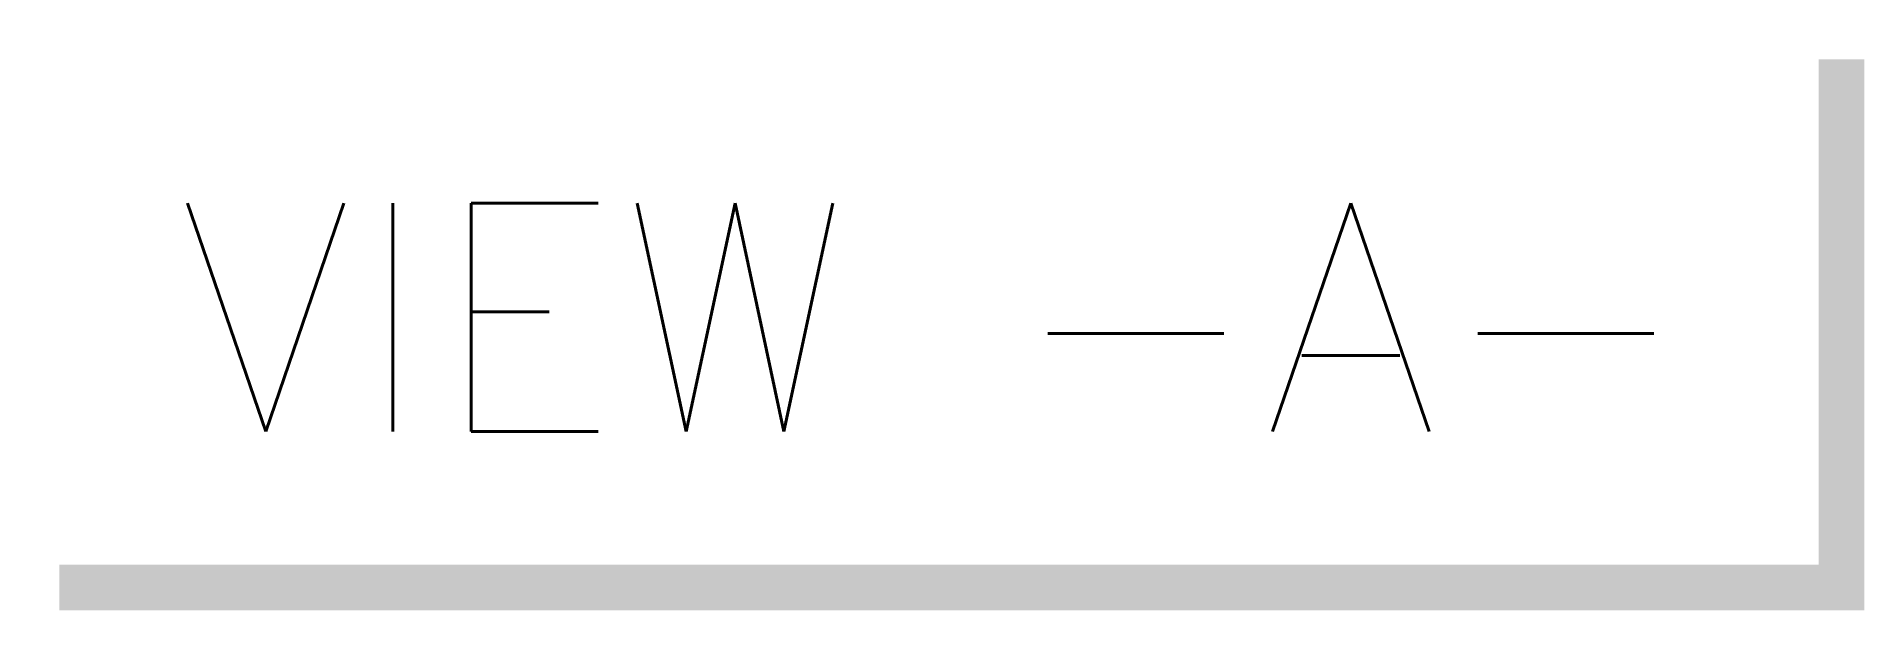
# Model space of a CAD drawing. Extents: x 9.945 to 10.746, y 12.422 to 12.674.
import ezdxf
from ezdxf.enums import TextEntityAlignment as Align

# ---------------------------------------------------------------- set-up
doc = ezdxf.new("R2010")
doc.units = 0
doc.header["$LTSCALE"] = 0.2
doc.layers.get('0').update_dxf_attribs({"linetype": 'CONTINUOUS'})
doc.styles.get("Standard").update_dxf_attribs({"font": 'ROMANS.SHX'})

msp = doc.modelspace()

# ---------------------------------------------------------------- linework, layer by layer
at = {"color": 0}
msp.add_lwpolyline([(9.95498, 12.43219, 0.02, 0.02, 0), (10.73636, 12.43219, 0.02, 0.02, 0), (10.73636, 12.66376, 0, 0, 0), (9.95498, 12.66376, 0, 0, 0), (9.95498, 12.43219, 0, 0, 0)], format="xyseb", dxfattribs=at)

# ---------------------------------------------------------------- texts
msp.add_text('VIEW -A-', height=0.1, dxfattribs=at).set_placement((10.33905, 12.50068), align=Align.CENTER)

doc.saveas('drawing.dxf')
